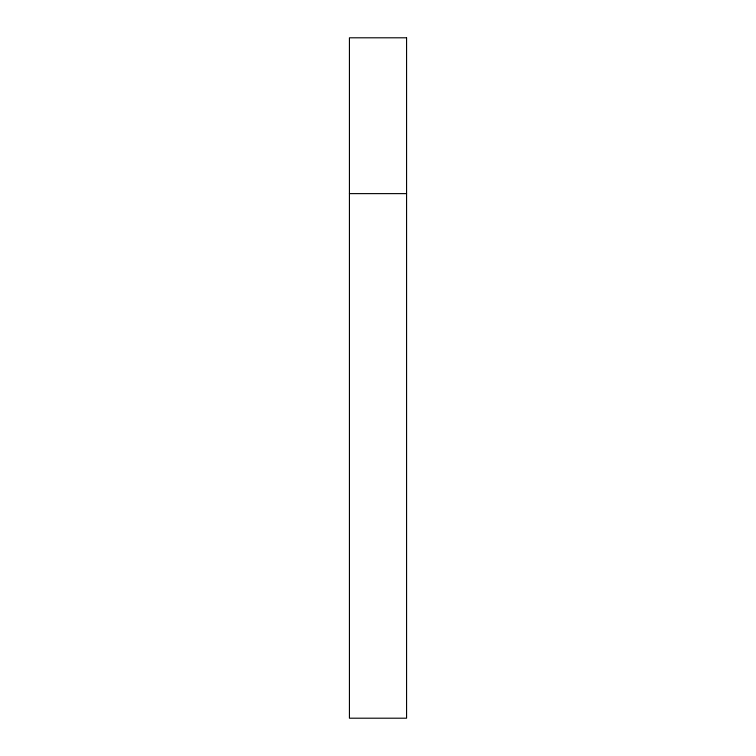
<?xml version="1.0" encoding="UTF-8"?>
<svg xmlns="http://www.w3.org/2000/svg" width="756" height="756" viewBox="0 0 756 756"><rect width="100%" height="100%" fill="white"/><g stroke="black" fill="none" stroke-linecap="round" stroke-linejoin="round"><path stroke-width="1.13" d="M349.433 193.621L406.567 193.621M406.567 37.8L349.433 37.8L349.433 718.2L406.567 718.2L406.567 37.8"/></g></svg>
